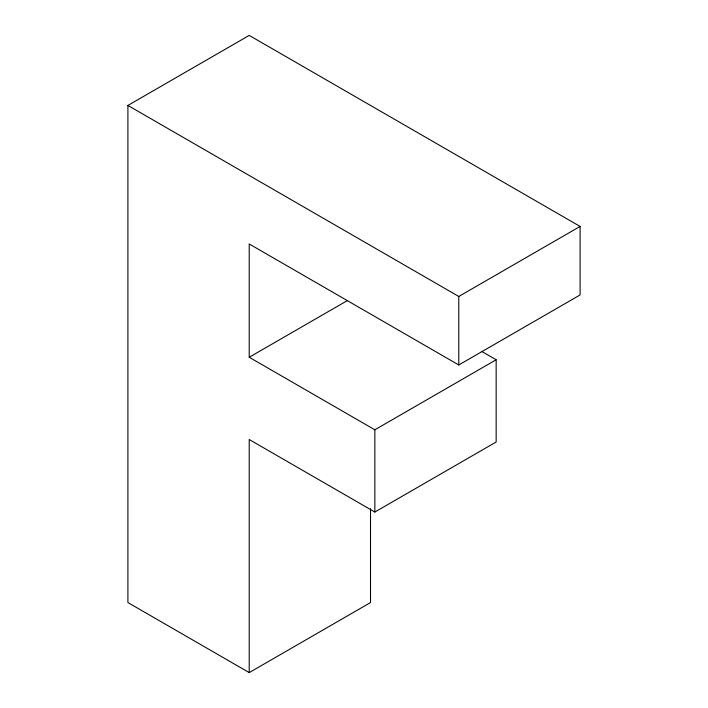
<?xml version="1.0" encoding="UTF-8"?>
<svg xmlns="http://www.w3.org/2000/svg" width="708" height="708" viewBox="0 0 708 708"><rect width="100%" height="100%" fill="white"/><g stroke="black" fill="none" stroke-linecap="round" stroke-linejoin="round"><path stroke-width="1.06" d="M249.216 672.6L127.909 602.561L127.909 105.439L249.216 35.4L580.091 226.436L580.091 294.944L458.784 364.974L249.216 243.977L249.216 357.257L374.851 429.8L496.158 359.761L496.158 442.004L374.851 512.043L249.216 439.509L249.216 672.6L370.514 602.561L370.514 508.663M249.216 357.257L347.593 300.457M127.909 105.439L458.784 296.466L580.091 226.436M481.874 351.522L496.158 359.761M458.784 296.466L458.784 364.974M374.851 429.8L374.851 512.043"/></g></svg>
